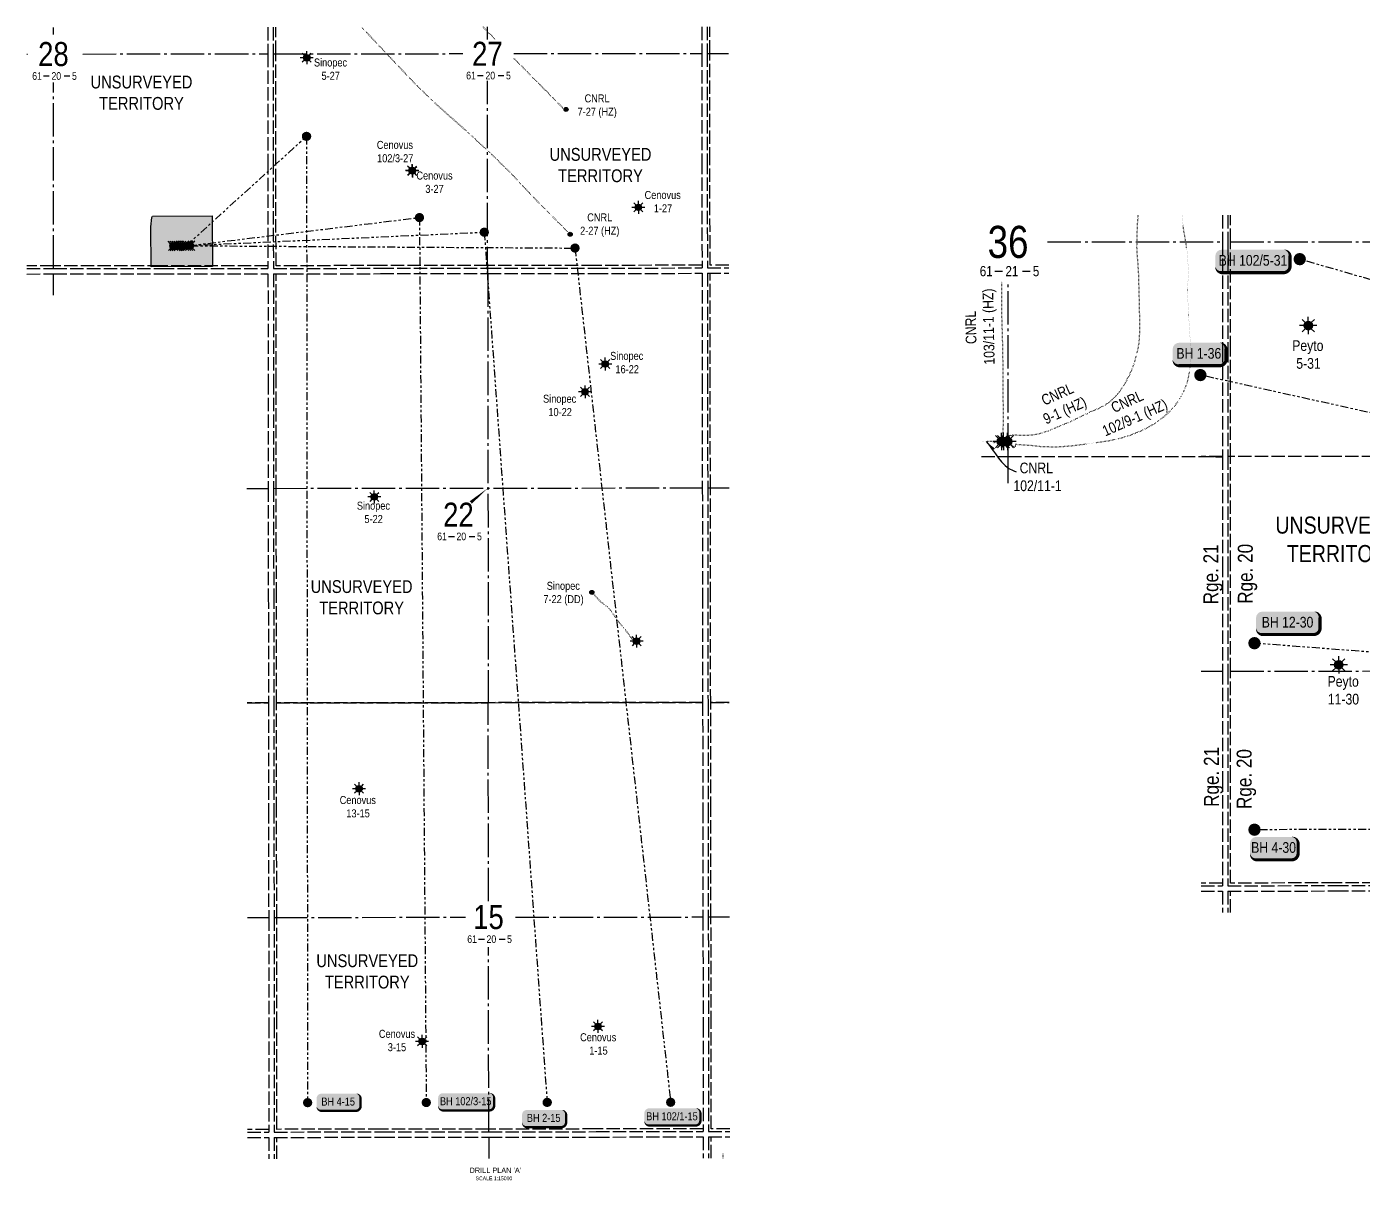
# Model space of a CAD drawing. Extents: x 493830 to 508605, y 6011694 to 6019262.
# Drawn here: x 493830 to 498836, y 6012372 to 6016693 of the extents above; entities that cross this region are included whole.
import ezdxf
from ezdxf.enums import TextEntityAlignment as Align

# ---------------------------------------------------------------- set-up
doc = ezdxf.new("R2010")
doc.units = 0
doc.header["$LTSCALE"] = 5
for name, pattern in [('foc-DOT', [1, 0.2, -0.8]), ('foc-DRILLPATH', [14.75, 6, -1.75, 1.75, -1.75, 1.75, -1.75]), ('foc-QUARTERLINE', [33, 25, -3, 2, -3]), ('foc-UNSURVEYED', [12.5, 10, -2.5])]:
    doc.linetypes.add(name, pattern=pattern)
for name, color, linetype in [('10', 1, 'Continuous'), ('9', 3, 'Continuous'), ('AS-DRILL-T', 8, 'Continuous'), ('CG-NOTES', 7, 'Continuous'), ('D-TXT', 6, 'Continuous'), ('DETAIL-HZ-Existing', 8, 'foc-DOT'), ('DETAIL-T', 7, 'Continuous'), ('F-WS-S', 8, 'Continuous'), ('L-MON', 1, 'Continuous'), ('L-SECLBL', 7, 'Continuous'), ('L-SECQ', 8, 'foc-QUARTERLINE'), ('L-UNS-T', 3, 'Continuous'), ('L-USEC', 7, 'foc-UNSURVEYED'), ('P-PDRILLPATH', 12, 'foc-DRILLPATH'), ('P-PROPOSED', 10, 'Continuous'), ('P-PROPOSED-H', 21, 'Continuous')]:
    doc.layers.add(name, color=color, linetype=linetype)
doc.styles.add('80', font='ARIALN.TTF', dxfattribs={"height": 10})
doc.styles.add('80CG', font='ARIALN.TTF', dxfattribs={"height": 10})
doc.styles.add('80L', font='ARIALN.TTF', dxfattribs={"height": 10})
doc.styles.add('SIMPLEX', font='ARIALN.TTF')
doc.dimstyles.new('Compass 5 000', dxfattribs={"dimscale": 5, "dimtxt": 9, "dimasz": 2, "dimexe": 0.2, "dimexo": 0.0625, "dimgap": 0.5, "dimtad": 0, "dimtih": 1, "dimtoh": 1, "dimzin": 0, "dimdsep": 46, "dimtxsty": '80CG', "dimcen": 0.1, "dimse1": 1, "dimse2": 1, "dimclrd": 256, "dimclrt": 256, "dimaunit": 1, "dimadec": 4, "dimazin": 0, "dimtfac": 0.06, "dimtofl": 0, "dimtmove": 0, "dimatfit": 1, "dimfxl": 0.2, "dimtolj": 1, "dimtzin": 0, "dimlwd": -1, "dimarcsym": 0})

# ---------------------------------------------------------------- blocks, each defined once
blk = doc.blocks.new('L-SECLBL')
at = {"layer": '9', "color": 7}
for p, q in [((-5.1, -27.8), (-12.3, -27.8)), ((20.7, -27.8), (13.5, -27.8))]:
    blk.add_line(p, q, dxfattribs=at)
at = {"layer": '10', "color": 2, "style": 'SIMPLEX'}
blk.add_attdef('SEC', text='', height=30, dxfattribs=at).set_placement((0, 0), align=Align.MIDDLE)
at = {"layer": '10', "color": 5, "style": '80L'}
blk.add_attdef('TWP', text='', height=9.5, dxfattribs=at).set_placement((-14.4, -27.4), align=Align.MIDDLE_RIGHT)
blk.add_attdef('RGE', text='', height=9.5, dxfattribs=at).set_placement((3.6, -27.4), align=Align.MIDDLE_CENTER)
blk.add_attdef('MER', text='', height=9.5, dxfattribs=at).set_placement((23.2, -27.4), align=Align.MIDDLE_LEFT)
blk = doc.blocks.new('plbh')
at = {"layer": 'L-MON'}
h = blk.add_hatch(color=255, dxfattribs=at)
h.dxf.hatch_style = 1
edge = h.paths.add_edge_path()
edge.add_arc((0, 0), 1.16, 0, 360)
h = blk.add_hatch(color=256, dxfattribs=at)
h.dxf.hatch_style = 1
h.paths.add_polyline_path([(-0.96, 0, 1), (0.96, 0, 1)])
h.paths.add_polyline_path([(0.91, 0, -1), (-0.91, 0, -1)], flags=16)
h.paths.add_polyline_path([(0.45, 0, -1), (-0.45, 0, -1)], flags=0)
h = blk.add_hatch(color=256, dxfattribs=at)
h.dxf.hatch_style = 1
h.paths.add_polyline_path([(-0.45, 0, 1), (0.45, 0, 1)])
h.paths.add_polyline_path([(0.4, 0, -1), (-0.4, 0, -1)], flags=16)
at = {"layer": 'L-MON', "color": 240}
for radius in [0.96, 0.91, 0.45, 0.4]:
    blk.add_circle((0, 0), radius, dxfattribs=at)
blk = doc.blocks.new('GAS')
h = blk.add_hatch(color=255)
h.dxf.hatch_style = 1
edge = h.paths.add_edge_path()
edge.add_arc((0, 0), 0.9, 0, 360)
for p, q in [((-0.81, 0), (-1.62, 0)), ((-0.57, 0.57), (-1.14, 1.14)), ((0, 0.81), (0, 1.62)), ((0.57, 0.57), (1.14, 1.14)), ((1.62, 0), (0.81, 0)), ((-0.57, -0.57), (-1.14, -1.14)), ((0, -0.81), (0, -1.62)), ((1.14, -1.14), (0.57, -0.57))]:
    blk.add_line(p, q)
blk.add_circle((0, 0), 0.8)
blk = doc.blocks.new('*U528')
h = blk.add_hatch(color=254)
edge = h.paths.add_edge_path()
edge.add_line((-21.5, -11.5), (21.5, -11.5))
edge.add_arc((21.5, -5.5), 6, 270, 360)
edge.add_line((27.5, -5.5), (27.5, 4))
edge.add_arc((21.5, 4), 6, 0, 90)
edge.add_line((21.5, 10), (-21.5, 10))
edge.add_arc((-21.5, 4), 6, 90, 180)
edge.add_line((-27.5, 4), (-27.5, -5.5))
edge.add_arc((-21.5, -5.5), 6, 180, 270)
at = {"color": 1, "flags": 128}
blk.add_lwpolyline([(-21.5, -11.5, 3, 3, 0), (21.5, -11.5, 3, 3, 0.414214), (27.5, -5.5, 3, 3, 0), (27.5, 4, 3, 0, 0.414214), (21.5, 10, 0, 0, 0), (-21.5, 10, 0, 0, 0.414214), (-27.5, 4, 0, 0, 0), (-27.5, -5.5, 0, 3, 0.414214)], format="xyseb", close=True, dxfattribs=at)
blk.add_lwpolyline([(-21.6, -10.4, 0, 10, 0), (0, 0, 5, 5, 0)], format="xyseb", dxfattribs=at)
at = {"color": 1, "style": '80'}
blk.add_attdef('ENTER_TEXT_001', (-37.7, -5), '', height=10, dxfattribs=at)
blk = doc.blocks.new('*U529')
h = blk.add_hatch(color=254)
edge = h.paths.add_edge_path()
edge.add_line((-29, -11.5), (29, -11.5))
edge.add_arc((29, -5.5), 6, 270, 360)
edge.add_line((35, -5.5), (35, 4))
edge.add_arc((29, 4), 6, 0, 90)
edge.add_line((29, 10), (-29, 10))
edge.add_arc((-29, 4), 6, 90, 180)
edge.add_line((-35, 4), (-35, -5.5))
edge.add_arc((-29, -5.5), 6, 180, 270)
at = {"color": 1, "flags": 128}
blk.add_lwpolyline([(-29, -11.5, 3, 3, 0), (29, -11.5, 3, 3, 0.414214), (35, -5.5, 3, 3, 0), (35, 4, 3, 0, 0.414214), (29, 10, 0, 0, 0), (-29, 10, 0, 0, 0.414214), (-35, 4, 0, 0, 0), (-35, -5.5, 0, 3, 0.414214)], format="xyseb", close=True, dxfattribs=at)
blk.add_lwpolyline([(-21.6, -10.4, 0, 10, 0), (0, 0, 5, 5, 0)], format="xyseb", dxfattribs=at)
at = {"color": 1, "style": '80'}
blk.add_attdef('ENTER_TEXT_001', (-37.7, -5), '', height=10, dxfattribs=at)
blk = doc.blocks.new('*U530')
h = blk.add_hatch(color=254)
edge = h.paths.add_edge_path()
edge.add_line((-19, -11.5), (19, -11.5))
edge.add_arc((19, -5.5), 6, 270, 360)
edge.add_line((25, -5.5), (25, 4))
edge.add_arc((19, 4), 6, 0, 90)
edge.add_line((19, 10), (-19, 10))
edge.add_arc((-19, 4), 6, 90, 180)
edge.add_line((-25, 4), (-25, -5.5))
edge.add_arc((-19, -5.5), 6, 180, 270)
at = {"color": 1, "flags": 128}
blk.add_lwpolyline([(-21.6, -10.4, 0, 10, 0), (0, 0, 5, 5, 0)], format="xyseb", dxfattribs=at)
blk.add_lwpolyline([(-19, -11.5, 3, 3, 0), (19, -11.5, 3, 3, 0.414214), (25, -5.5, 3, 3, 0), (25, 4, 3, 0, 0.414214), (19, 10, 0, 0, 0), (-19, 10, 0, 0, 0.414214), (-25, 4, 0, 0, 0), (-25, -5.5, 0, 3, 0.414214)], format="xyseb", close=True, dxfattribs=at)
at = {"color": 1, "style": '80'}
blk.add_attdef('ENTER_TEXT_001', (-37.7, -5), '', height=10, dxfattribs=at)
blk = doc.blocks.new('*U531')
h = blk.add_hatch(color=254)
edge = h.paths.add_edge_path()
edge.add_line((-24, -11.5), (24, -11.5))
edge.add_arc((24, -5.5), 6, 270, 360)
edge.add_line((30, -5.5), (30, 4))
edge.add_arc((24, 4), 6, 0, 90)
edge.add_line((24, 10), (-24, 10))
edge.add_arc((-24, 4), 6, 90, 180)
edge.add_line((-30, 4), (-30, -5.5))
edge.add_arc((-24, -5.5), 6, 180, 270)
at = {"color": 1, "flags": 128}
blk.add_lwpolyline([(-24, -11.5, 3, 3, 0), (24, -11.5, 3, 3, 0.414214), (30, -5.5, 3, 3, 0), (30, 4, 3, 0, 0.414214), (24, 10, 0, 0, 0), (-24, 10, 0, 0, 0.414214), (-30, 4, 0, 0, 0), (-30, -5.5, 0, 3, 0.414214)], format="xyseb", close=True, dxfattribs=at)
blk.add_lwpolyline([(-21.6, -10.4, 0, 10, 0), (0, 0, 5, 5, 0)], format="xyseb", dxfattribs=at)
at = {"color": 1, "style": '80'}
blk.add_attdef('ENTER_TEXT_001', (-37.7, -5), '', height=10, dxfattribs=at)
blk = doc.blocks.new('*U532')
h = blk.add_hatch(color=254)
edge = h.paths.add_edge_path()
edge.add_line((-16.5, -11.5), (16.5, -11.5))
edge.add_arc((16.5, -5.5), 6, 270, 360)
edge.add_line((22.5, -5.5), (22.5, 4))
edge.add_arc((16.5, 4), 6, 0, 90)
edge.add_line((16.5, 10), (-16.5, 10))
edge.add_arc((-16.5, 4), 6, 90, 180)
edge.add_line((-22.5, 4), (-22.5, -5.5))
edge.add_arc((-16.5, -5.5), 6, 180, 270)
at = {"color": 1, "flags": 128}
blk.add_lwpolyline([(-21.6, -10.4, 0, 10, 0), (0, 0, 5, 5, 0)], format="xyseb", dxfattribs=at)
blk.add_lwpolyline([(-16.5, -11.5, 3, 3, 0), (16.5, -11.5, 3, 3, 0.414214), (22.5, -5.5, 3, 3, 0), (22.5, 4, 3, 0, 0.414214), (16.5, 10, 0, 0, 0), (-16.5, 10, 0, 0, 0.414214), (-22.5, 4, 0, 0, 0), (-22.5, -5.5, 0, 3, 0.414214)], format="xyseb", close=True, dxfattribs=at)
at = {"color": 1, "style": '80'}
blk.add_attdef('ENTER_TEXT_001', (-37.7, -5), '', height=10, dxfattribs=at)
blk = doc.blocks.new('BH-Existing')
at = {"layer": 'AS-DRILL-T'}
h = blk.add_hatch(color=256, dxfattribs=at)
h.dxf.hatch_style = 1
edge = h.paths.add_edge_path()
edge.add_arc((0, 0), 0.5, 0, 360)
blk.add_circle((0, 0), 0.5, dxfattribs=at)
blk = doc.blocks.new('UT')
at = {"layer": 'L-UNS-T', "color": 3, "insert": (0, 0), "char_height": 16, "attachment_point": 5, "style": '80L'}
blk.add_mtext_dynamic_manual_height_columns('UNSURVEYED TERRITORY', width=126.414, gutter_width=47.5, heights=[0], dxfattribs=at)
blk = doc.blocks.new('WC')
at = {"layer": 'L-MON'}
h = blk.add_hatch(color=255, dxfattribs=at)
h.dxf.hatch_style = 1
edge = h.paths.add_edge_path()
edge.add_arc((0, 0), 0.9, 0, 360)
at = {"layer": 'L-MON', "color": 240, "flags": 128}
for points in [[(-0.62, 0.5), (-1.23, 1.12)], [(0.52, 0.61), (1.13, 1.21)], [(-1.18, -1.18), (-0.56, -0.57)], [(1.16, -1.18), (0.56, -0.57)]]:
    blk.add_lwpolyline(points, dxfattribs=at)
at = {"layer": 'L-MON', "color": 240}
for radius in [0.8, 0.373]:
    blk.add_circle((0, 0), radius, dxfattribs=at)

msp = doc.modelspace()

# ---------------------------------------------------------------- hatches: boundary and pattern name
at = {"layer": 'P-PROPOSED-H'}
h = msp.add_hatch(color=256, dxfattribs=at)
h.dxf.hatch_style = 1
h.paths.add_polyline_path([(494296.083, 6015793.694), (494295.289, 6015943.596), (494299.15, 6015978.525), (494301.671, 6015983.625), (494524.976, 6015984.808), (494525.982, 6015794.912)])

# ---------------------------------------------------------------- linework, layer by layer
at = {"layer": 'DETAIL-HZ-Existing', "flags": 128}
for points in [[(495085.207, 6016691.414), (495100.129, 6016675.131), (495118.716, 6016654.818), (495156.599, 6016614.491), (495194.703, 6016574.704), (495213.669, 6016554.631), (495232.436, 6016534.548), (495251.303, 6016514.414), (495270.28, 6016494.441), (495289.586, 6016474.718), (495309.192, 6016455.295), (495328.928, 6016436.141), (495348.993, 6016417.138), (495389.673, 6016379.743), (495410.277, 6016361.35), (495430.971, 6016343.107), (495451.716, 6016324.794), (495473.691, 6016305.113), (495534.865, 6016249.205), (495555.16, 6016230.342), (495575.125, 6016211.339), (495595.061, 6016192.176), (495634.393, 6016153.339), (495653.589, 6016133.686), (495672.606, 6016113.693), (495691.293, 6016093.549), (495729.236, 6016053.293), (495748.393, 6016033.48), (495767.649, 6016013.886), (495787.165, 6015994.383), (495806.741, 6015974.76), (495826.187, 6015955.167), (495865.849, 6015915.381)], [(495539.448, 6016691.883), (495552.649, 6016678.304), (495571.965, 6016658.471), (495585.572, 6016644.695)], [(495655.151, 6016574.253), (495688.703, 6016540.282), (495727.455, 6016500.956), (495805.12, 6016422.413), (495824.306, 6016402.84), (495851.665, 6016374.708)], [(497503.354, 6015138.593), (497503.334, 6015138.703), (497503.334, 6015138.753), (497503.374, 6015138.853), (497503.504, 6015139.103), (497503.624, 6015139.283), (497503.754, 6015139.513), (497503.924, 6015139.843), (497504.104, 6015140.203), (497504.274, 6015140.593), (497504.515, 6015141.183), (497504.735, 6015141.823), (497504.925, 6015142.423), (497504.945, 6015142.473), (497505.895, 6015145.113), (497506.876, 6015147.902), (497507.836, 6015150.602), (497508.207, 6015151.512), (497508.567, 6015152.342), (497508.857, 6015153.022), (497509.187, 6015153.782), (497509.417, 6015154.352), (497509.607, 6015154.812), (497509.767, 6015155.232), (497509.867, 6015155.542), (497509.908, 6015155.742), (497509.868, 6015156.252), (497509.758, 6015156.722), (497509.658, 6015157.072), (497509.628, 6015157.152), (497509.598, 6015157.262), (497509.538, 6015157.372), (497509.498, 6015157.392), (497509.458, 6015157.372), (497509.368, 6015157.282), (497509.268, 6015157.132), (497509.228, 6015156.952), (497509.238, 6015156.752), (497509.268, 6015156.532), (497509.338, 6015156.312), (497509.488, 6015156.092), (497509.658, 6015155.872), (497509.848, 6015155.652), (497510.087, 6015155.452), (497510.337, 6015155.252), (497510.727, 6015154.882), (497510.807, 6015154.692), (497510.927, 6015154.362), (497511.007, 6015154.292), (497511.027, 6015154.331), (497510.987, 6015154.401), (497510.947, 6015154.512), (497510.957, 6015154.641), (497510.947, 6015154.752), (497510.907, 6015154.902), (497510.937, 6015155.062), (497511.047, 6015155.251), (497511.157, 6015155.482), (497511.277, 6015155.761), (497511.378, 6015156.031), (497511.478, 6015156.301), (497511.588, 6015156.541), (497511.708, 6015156.761), (497511.818, 6015156.991), (497511.908, 6015157.231), (497512.008, 6015157.391), (497512.128, 6015157.631), (497512.228, 6015157.891), (497512.358, 6015158.181), (497512.508, 6015158.511), (497512.658, 6015158.861), (497512.798, 6015159.241), (497512.908, 6015159.711), (497513.028, 6015160.251), (497513.129, 6015160.631), (497513.289, 6015160.981), (497513.569, 6015161.351), (497513.939, 6015161.781), (497514.249, 6015162.231), (497514.329, 6015162.581), (497514.339, 6015162.841), (497514.399, 6015163.091), (497514.419, 6015163.261), (497514.419, 6015163.321), (497514.399, 6015163.371), (497514.349, 6015163.421), (497514.299, 6015163.421), (497514.199, 6015163.401), (497514.049, 6015163.361), (497513.899, 6015163.021), (497513.899, 6015162.751), (497513.939, 6015162.551), (497514.029, 6015162.431), (497514.149, 6015162.321), (497514.299, 6015162.221), (497514.499, 6015162.151), (497514.699, 6015162.071), (497514.929, 6015162.001), (497515.209, 6015161.941), (497515.579, 6015161.871), (497516.109, 6015161.781), (497516.729, 6015161.7), (497517.269, 6015161.63), (497517.719, 6015161.58), (497518.089, 6015161.64), (497518.649, 6015161.87), (497519.929, 6015162.46), (497522.139, 6015163.339), (497525.049, 6015164.049), (497529.039, 6015164.298), (497535.029, 6015163.917), (497542.969, 6015163.155), (497551.469, 6015162.464), (497560.089, 6015162.292), (497569.619, 6015162.61), (497579.949, 6015163.068), (497590.739, 6015163.606), (497598.369, 6015164.224), (497615.89, 6015167.051), (497629.18, 6015170.528), (497644.491, 6015175.415), (497655.632, 6015179.133), (497661.062, 6015181.112), (497679.774, 6015188.808), (497700.596, 6015197.484), (497723.038, 6015206.69), (497746.1, 6015216.725), (497769.612, 6015228.131), (497793.364, 6015240.056), (497817.636, 6015251.341), (497841.878, 6015261.796), (497864.851, 6015273.132), (497888.174, 6015288.847), (497908.427, 6015307.343), (497926.562, 6015329.17), (497941.686, 6015352.347), (497942.006, 6015352.877), (497955.441, 6015377.124), (497968.256, 6015403.931), (497978.552, 6015431.589), (497983.995, 6015449.278), (497991.241, 6015477.027), (497996.386, 6015504.196), (497999.605, 6015547.785), (497999.59, 6015576.975), (497999.186, 6015605.885), (497998.642, 6015634.665), (497998.137, 6015663.405), (497997.173, 6015692.466), (497996.479, 6015721.226), (497995.975, 6015750.596), (497994.7, 6015779.026), (497992.636, 6015807.377), (497990.362, 6015836.357), (497988.857, 6015865.087), (497989.103, 6015893.797), (497989.919, 6015922.967), (497990.914, 6015951.737), (497993, 6015980.497), (497993.527, 6015986.57)], [(497504.07, 6015138.593), (497504.07, 6015138.603), (497504.05, 6015138.753), (497504.04, 6015138.833), (497504.05, 6015138.903), (497504.2, 6015138.993), (497504.34, 6015138.983), (497504.56, 6015138.913), (497504.85, 6015138.783), (497505.71, 6015138.273), (497506.37, 6015137.812), (497506.8, 6015137.492), (497507.969, 6015136.532), (497509.189, 6015135.352), (497510.309, 6015134.142), (497511.459, 6015132.961), (497512.678, 6015131.861), (497513.898, 6015130.821), (497515.108, 6015129.791), (497516.288, 6015128.76), (497517.398, 6015127.77), (497518.397, 6015126.84), (497519.357, 6015125.92), (497520.237, 6015125.07), (497520.957, 6015124.29), (497521.497, 6015123.639), (497521.967, 6015123.089), (497523.216, 6015122.099), (497523.266, 6015122.069), (497523.706, 6015121.879), (497524.106, 6015121.679), (497524.446, 6015121.449), (497524.796, 6015121.199), (497525.186, 6015120.969), (497525.596, 6015120.719), (497526.036, 6015120.459), (497526.456, 6015120.188), (497526.846, 6015119.898), (497527.226, 6015119.618), (497527.576, 6015119.358), (497527.896, 6015119.118), (497528.206, 6015118.908), (497528.476, 6015118.678), (497528.696, 6015118.438), (497528.886, 6015118.218), (497529.086, 6015117.978), (497529.366, 6015117.758), (497529.636, 6015117.598), (497529.836, 6015117.508), (497530.046, 6015117.468), (497530.266, 6015117.458), (497530.426, 6015117.498), (497530.546, 6015117.578), (497530.696, 6015117.648), (497530.906, 6015117.748), (497531.126, 6015117.858), (497531.316, 6015118.007), (497531.526, 6015118.178), (497531.686, 6015118.317), (497531.846, 6015118.457), (497532.016, 6015118.637), (497532.146, 6015118.837), (497532.206, 6015119.047), (497532.226, 6015119.287), (497532.286, 6015119.527), (497532.396, 6015119.797), (497532.556, 6015120.107), (497532.746, 6015120.467), (497532.936, 6015120.907), (497533.116, 6015121.417), (497533.316, 6015122.037), (497533.587, 6015122.757), (497533.817, 6015123.427), (497534.047, 6015124.137), (497534.277, 6015124.957), (497534.377, 6015125.617), (497534.197, 6015125.867), (497533.907, 6015125.847), (497533.707, 6015125.807), (497533.547, 6015125.767), (497533.407, 6015125.697), (497533.247, 6015125.647), (497533.087, 6015125.647), (497532.967, 6015125.627), (497532.897, 6015125.607), (497532.867, 6015125.597), (497532.807, 6015125.607), (497532.697, 6015125.627), (497532.597, 6015125.647), (497532.507, 6015125.687), (497532.417, 6015125.807), (497532.287, 6015126.107), (497532.117, 6015126.477), (497532.007, 6015126.827), (497531.968, 6015127.207), (497531.968, 6015127.557), (497531.978, 6015127.907), (497531.978, 6015128.177), (497532.028, 6015128.377), (497532.198, 6015128.497), (497532.448, 6015128.557), (497532.698, 6015128.637), (497532.958, 6015128.737), (497533.318, 6015128.907), (497533.438, 6015128.947), (497533.688, 6015128.997), (497535.048, 6015128.947), (497535.708, 6015128.877), (497536.818, 6015128.756), (497539.628, 6015128.496), (497544.618, 6015128.025), (497550.218, 6015127.454), (497556.937, 6015126.943), (497565.027, 6015126.561), (497573.657, 6015126.119), (497582.547, 6015125.567), (497591.737, 6015124.826), (497600.917, 6015123.834), (497609.797, 6015122.762), (497611.437, 6015122.562), (497617.057, 6015121.911), (497620.446, 6015121.5), (497630.626, 6015120.528), (497642.596, 6015119.986), (497656.056, 6015119.753), (497671.316, 6015119.41), (497688.316, 6015119.267), (497707.666, 6015120.213), (497728.996, 6015122.019), (497752.027, 6015124.304), (497777.007, 6015127.099), (497801.978, 6015130.254), (497828.049, 6015133.899), (497855.51, 6015137.754), (497883.02, 6015142.308), (497910.762, 6015148.093), (497930.103, 6015152.849), (497938.603, 6015155.137), (497965.155, 6015163.592), (497992.347, 6015174.057), (498018.679, 6015185.822), (498044.512, 6015200.046), (498067.965, 6015215.532), (498090.918, 6015233.117), (498111.972, 6015252.443), (498130.966, 6015273.459), (498148.241, 6015296.926), (498162.476, 6015322.163), (498173.141, 6015348.161), (498181.267, 6015376.52), (498186.312, 6015404.949), (498188.026, 6015424.268), (498188.995, 6015471.308), (498188.381, 6015500.148), (498187.437, 6015528.888), (498185.782, 6015557.699), (498183.828, 6015586.569), (498182.304, 6015615.299), (498180.759, 6015644.25), (498179.055, 6015673.01), (498178.501, 6015701.72), (498179.566, 6015730.94), (498180.672, 6015759.65), (498179.773, 6015817.32), (498177.459, 6015846.16), (498173.825, 6015874.851), (498168.88, 6015903.242), (498163.746, 6015931.663), (498160.501, 6015959.644), (498159.493, 6015986.5)], [(497488.846, 6015138.596), (497488.826, 6015138.576), (497488.846, 6015138.586), (497488.846, 6015138.606), (497488.826, 6015138.666), (497488.866, 6015138.776), (497488.876, 6015138.806), (497488.836, 6015138.856), (497488.806, 6015138.906), (497488.786, 6015139.006), (497488.836, 6015138.996), (497488.886, 6015138.886), (497488.926, 6015138.736), (497489.026, 6015138.526), (497489.256, 6015138.256), (497489.336, 6015138.046), (497489.286, 6015137.836), (497489.346, 6015137.646), (497489.396, 6015137.616), (497489.406, 6015137.596), (497489.366, 6015137.576), (497489.266, 6015137.536), (497489.146, 6015137.476), (497489.036, 6015137.406), (497488.836, 6015137.316), (497488.706, 6015137.286), (497488.546, 6015137.226), (497488.386, 6015137.166), (497488.226, 6015137.136), (497488.046, 6015137.126), (497487.876, 6015137.106), (497487.496, 6015137.076), (497487.276, 6015137.046), (497486.916, 6015136.956), (497486.496, 6015136.856), (497486.076, 6015136.727), (497485.686, 6015136.577), (497485.296, 6015136.457), (497484.876, 6015136.317), (497484.406, 6015136.207), (497483.886, 6015136.207), (497483.416, 6015136.217), (497483.076, 6015136.207), (497482.766, 6015136.197), (497482.466, 6015136.167), (497482.166, 6015136.117), (497481.846, 6015136.097), (497481.506, 6015136.097), (497481.186, 6015136.078), (497480.956, 6015136.058), (497480.776, 6015136.038), (497480.646, 6015136.048), (497480.566, 6015136.038), (497480.526, 6015136.018), (497480.526, 6015136.038), (497480.546, 6015136.078), (497480.606, 6015136.098), (497480.696, 6015136.118), (497480.806, 6015136.128), (497480.966, 6015136.208), (497481.196, 6015136.347), (497481.446, 6015136.557), (497481.726, 6015136.827), (497482.056, 6015137.177), (497482.406, 6015137.437), (497482.736, 6015137.607), (497483.086, 6015137.827), (497483.506, 6015138.087), (497484.026, 6015138.377), (497484.406, 6015138.557), (497484.566, 6015138.577), (497484.666, 6015138.547), (497484.676, 6015138.457), (497484.596, 6015138.327), (497484.526, 6015138.237), (497484.506, 6015138.117), (497484.466, 6015137.957), (497484.386, 6015137.747), (497484.226, 6015137.497), (497484.066, 6015137.247), (497483.866, 6015136.977), (497483.666, 6015136.717), (497483.586, 6015136.447), (497483.546, 6015136.127), (497483.556, 6015135.797), (497483.596, 6015135.487), (497483.626, 6015135.137), (497483.676, 6015134.737), (497483.755, 6015134.287), (497483.865, 6015133.817), (497483.985, 6015133.447), (497484.095, 6015133.197), (497484.305, 6015132.897), (497484.605, 6015132.547), (497484.955, 6015132.147), (497485.265, 6015131.747), (497485.465, 6015131.477), (497485.715, 6015131.217), (497485.935, 6015131.016), (497486.075, 6015130.926), (497486.185, 6015130.896), (497486.295, 6015130.866), (497486.435, 6015130.836), (497486.575, 6015130.816), (497486.755, 6015130.806), (497486.965, 6015130.786), (497487.175, 6015130.746), (497487.405, 6015130.696), (497487.685, 6015130.656), (497488.005, 6015130.636), (497488.325, 6015130.586), (497488.585, 6015130.536), (497488.795, 6015130.526), (497488.935, 6015130.636), (497489.005, 6015130.866), (497488.985, 6015131.266), (497488.935, 6015131.796), (497488.885, 6015132.186), (497488.835, 6015132.716), (497488.725, 6015133.796), (497488.566, 6015135.376), (497488.426, 6015137.026), (497488.236, 6015139.286), (497488.067, 6015141.516), (497487.917, 6015144.126), (497487.808, 6015146.666), (497487.739, 6015149.936), (497487.709, 6015152.936), (497487.7, 6015156.526), (497487.681, 6015160.106), (497487.671, 6015163.946), (497487.662, 6015167.896), (497487.673, 6015172.466), (497487.714, 6015177.036), (497487.805, 6015181.936), (497487.936, 6015186.906), (497488.117, 6015192.266), (497488.288, 6015197.526), (497488.469, 6015203.626), (497488.6, 6015209.186), (497488.722, 6015215.876), (497488.773, 6015222.076), (497488.714, 6015228.866), (497488.656, 6015235.546), (497488.637, 6015242.826), (497488.619, 6015249.666), (497488.59, 6015257.176), (497488.542, 6015264.506), (497488.483, 6015272.306), (497488.395, 6015279.776), (497488.266, 6015288.276), (497488.208, 6015295.966), (497488.15, 6015304.726), (497488.071, 6015312.926), (497488.023, 6015321.766), (497487.985, 6015330.126), (497487.967, 6015339.546), (497487.918, 6015348.216), (497487.86, 6015357.706), (497487.822, 6015366.236), (497487.684, 6015375.956), (497487.516, 6015384.986), (497487.378, 6015394.786), (497487.289, 6015403.596), (497487.211, 6015413.626), (497487.163, 6015422.796), (497487.163, 6015423.316), (497487.125, 6015432.876), (497487.077, 6015441.916), (497486.999, 6015452.006), (497486.802, 6015464.286), (497486.425, 6015481.146), (497486.415, 6015481.586), (497485.871, 6015509.917), (497485.186, 6015538.727), (497484.272, 6015567.467), (497483.368, 6015596.237), (497482.744, 6015625.087), (497482.32, 6015654.287), (497482.045, 6015682.847), (497482.271, 6015711.857), (497482.978, 6015737.599)], [(497481.495, 6015138.597), (497481.495, 6015138.587), (497481.425, 6015138.517), (497481.355, 6015138.457), (497481.275, 6015138.417), (497481.145, 6015138.387), (497480.965, 6015138.358), (497480.715, 6015138.368), (497480.365, 6015138.378), (497479.955, 6015138.368), (497479.495, 6015138.338), (497478.945, 6015138.348), (497478.365, 6015138.368), (497477.605, 6015138.368), (497475.345, 6015138.399), (497472.915, 6015138.459), (497470.545, 6015138.51), (497468.205, 6015138.58), (497466.085, 6015138.601), (497464.365, 6015138.551), (497463.155, 6015138.461), (497462.345, 6015138.421), (497461.655, 6015138.471), (497461.455, 6015138.481), (497461.035, 6015138.452), (497460.495, 6015138.262), (497459.875, 6015137.932), (497459.295, 6015137.592), (497458.745, 6015137.242), (497458.245, 6015136.912), (497457.804, 6015136.612), (497457.404, 6015136.342), (497457.054, 6015136.082), (497456.734, 6015135.802), (497456.414, 6015135.492), (497456.104, 6015135.182), (497455.834, 6015134.873), (497455.604, 6015134.573), (497455.394, 6015134.263), (497455.224, 6015133.933), (497455.074, 6015133.633), (497454.824, 6015133.533), (497454.204, 6015133.773), (497453.274, 6015134.223), (497452.344, 6015134.693), (497451.474, 6015135.163), (497449.934, 6015135.974), (497449.264, 6015136.344), (497448.664, 6015136.734), (497448.095, 6015137.164), (497447.585, 6015137.554), (497447.135, 6015137.904), (497446.735, 6015138.254), (497446.365, 6015138.614), (497445.815, 6015138.875), (497445.055, 6015139.005), (497444.315, 6015139.105), (497443.645, 6015139.185), (497443.105, 6015139.225), (497442.585, 6015139.245), (497441.905, 6015139.255), (497441.205, 6015139.266), (497440.645, 6015139.276), (497440.095, 6015139.296), (497439.325, 6015139.306), (497438.535, 6015139.326), (497437.915, 6015139.326), (497437.405, 6015139.326), (497436.925, 6015139.336), (497436.455, 6015139.366), (497436.095, 6015139.407), (497435.505, 6015139.377), (497434.725, 6015139.267), (497433.985, 6015139.107), (497433.335, 6015138.897), (497432.795, 6015138.737), (497432.305, 6015138.627), (497431.685, 6015138.597), (497430.905, 6015138.588), (497430.195, 6015138.548), (497429.605, 6015138.448), (497428.995, 6015138.368), (497428.345, 6015138.318), (497427.775, 6015138.228), (497427.285, 6015138.098), (497426.895, 6015137.938), (497426.615, 6015137.759), (497426.375, 6015137.649), (497425.975, 6015137.639), (497425.485, 6015137.679), (497425.055, 6015137.739), (497424.665, 6015137.749), (497424.295, 6015137.739), (497423.945, 6015137.719), (497423.625, 6015137.699), (497423.405, 6015137.679), (497423.335, 6015137.649), (497423.345, 6015137.609), (497423.395, 6015137.579), (497423.435, 6015137.559), (497423.515, 6015137.589), (497423.215, 6015137.759), (497421.635, 6015138.009), (497421.525, 6015138.02), (497418.385, 6015138.28), (497413.835, 6015138.611), (497408.545, 6015138.692), (497406.005, 6015138.591)], [(496114.649, 6014391.127), (496112.542, 6014389.765), (496110.844, 6014388.943), (496109.505, 6014388.831), (496108.075, 6014389.189), (496106.755, 6014389.497), (496105.206, 6014389.705), (496103.936, 6014390.053), (496103.116, 6014390.022), (496102.947, 6014390.012), (496102.897, 6014390.022), (496102.877, 6014390.042), (496102.836, 6014390.122), (496102.716, 6014390.461), (496102.495, 6014391.081), (496102.154, 6014391.92), (496101.683, 6014392.859), (496101.072, 6014393.847), (496100.431, 6014394.836), (496099.76, 6014395.915), (496099.059, 6014397.103), (496098.248, 6014398.471), (496097.316, 6014399.969), (496096.215, 6014401.617), (496094.883, 6014403.274), (496093.471, 6014404.991), (496092.17, 6014406.788), (496090.918, 6014408.616), (496089.706, 6014410.433), (496088.444, 6014412.321), (496087.223, 6014414.178), (496085.881, 6014416.085), (496084.329, 6014418.132), (496082.647, 6014420.229), (496080.845, 6014422.505), (496077.12, 6014427.437), (496075.218, 6014430.023), (496073.275, 6014432.659), (496071.313, 6014435.215), (496068.97, 6014438.101), (496066.538, 6014440.986), (496064.115, 6014443.781), (496061.673, 6014446.516), (496059.12, 6014449.381), (496056.618, 6014452.297), (496054.095, 6014455.441), (496051.782, 6014458.547), (496049.469, 6014461.722), (496047.046, 6014464.847), (496044.363, 6014467.992), (496041.63, 6014471.166), (496039.097, 6014474.311), (496036.844, 6014477.427), (496034.751, 6014480.592), (496032.658, 6014483.957), (496030.524, 6014487.573), (496028.22, 6014491.417), (496025.666, 6014495.372), (496023.003, 6014499.196), (496020.109, 6014503.08), (496017.196, 6014506.695), (496014.233, 6014510.059), (496011.16, 6014513.273), (496007.977, 6014516.477), (496004.705, 6014519.631), (496001.323, 6014522.535), (495997.941, 6014525.219), (495994.499, 6014527.833), (495991.138, 6014530.347), (495987.996, 6014532.681), (495985.005, 6014534.796), (495981.944, 6014537.021), (495979.222, 6014539.306), (495976.61, 6014541.971), (495974.177, 6014544.827), (495971.805, 6014547.692), (495969.412, 6014550.517), (495967.12, 6014553.163), (495964.818, 6014555.788), (495962.576, 6014558.294), (495960.544, 6014560.52), (495960.323, 6014560.769), (495950.896, 6014570.292), (495947.043, 6014573.755)], [(496438.965, 6012454.379), (496439.119, 6012472.337)]]:
    msp.add_lwpolyline(points, dxfattribs=at)
at = {"layer": 'L-SECLBL', "flags": 128}
msp.add_lwpolyline([(495557.949, 6014964.468, 0, 11.994, 0), (495493.878, 6014910.952, 0, 0, 0)], format="xyseb", dxfattribs=at)
at = {"layer": 'L-SECQ', "flags": 128}
for points in [[(493930.34, 6016663.182), (493930.315, 6016690.222)], [(495555.856, 6016644.695), (495555.797, 6016691.9)], [(493830.46, 6016590.301), (493832.808, 6016590.303)], [(494040.505, 6016590.5), (494733.182, 6016591.157)], [(494753.288, 6016591.178), (495464.339, 6016591.912)], [(495655.151, 6016592.109), (496358.585, 6016592.835)], [(496378.68, 6016592.856), (496458.478, 6016592.938)], [(493931.143, 6015786.653), (493930.504, 6016484.448)], [(495556.98, 6015742.83), (495556.048, 6016490.333)], [(497654.169, 6015886.764), (498308.653, 6015886.48)], [(498338.796, 6015886.51), (499041.268, 6015887.202)], [(493931.235, 6015686.743), (493931.162, 6015766.547)], [(495556.948, 6015768.156), (495557.949, 6014964.468), (496360.896, 6014965.326)], [(497505.947, 6015082.616), (497506.003, 6015737.599)], [(497505.938, 6014982.669), (497505.947, 6015082.616)], [(494655.14, 6014963.51), (494734.929, 6014963.589)], [(494755.024, 6014963.611), (495557.949, 6014964.468), (495558.951, 6014160.716)], [(496380.992, 6014965.347), (496460.79, 6014965.433)], [(498229.041, 6014278.858), (498308.839, 6014278.813)], [(498338.981, 6014278.844), (499131.743, 6014279.648), (499131.972, 6013475.831)], [(495559.878, 6013417.555), (495558.951, 6014160.716)], [(494656.86, 6013356.025), (494736.653, 6013356.113)], [(494756.748, 6013356.135), (495473.444, 6013356.928)], [(495661.594, 6013357.136), (496363.18, 6013357.911)], [(496383.276, 6013357.934), (496463.074, 6013358.022)], [(495560.956, 6012553.276), (495560.094, 6013244.556)], [(495560.981, 6012533.181), (495561.08, 6012453.358)]]:
    msp.add_lwpolyline(points, dxfattribs=at)
at = {"layer": 'L-USEC'}
for p, q in [((494733.075, 6016691.051), (494733.182, 6016591.157)), ((494753.181, 6016691.071), (494753.288, 6016591.179)), ((494763.325, 6016591.188), (494763.217, 6016691.082)), ((496358.443, 6016692.728), (496358.585, 6016592.835)), ((496378.538, 6016692.749), (496378.68, 6016592.863)), ((496388.727, 6016592.867), (496388.585, 6016692.759)), ((494733.182, 6016591.157), (494733.614, 6016189.284)), ((494753.288, 6016591.179), (494753.72, 6016189.306)), ((494763.756, 6016189.314), (494763.325, 6016591.188)), ((496358.585, 6016592.835), (496359.156, 6016190.977)), ((496378.68, 6016592.863), (496379.252, 6016191.006)), ((496389.298, 6016191.01), (496388.727, 6016592.867)), ((494733.614, 6016189.284), (494734.045, 6015787.433)), ((494753.72, 6016189.306), (494754.151, 6015787.452)), ((494764.176, 6015797.499), (494763.756, 6016189.314)), ((496359.156, 6016190.977), (496359.726, 6015789.129)), ((496379.252, 6016191.006), (496379.822, 6015789.152)), ((496389.853, 6015799.209), (496389.298, 6016191.01)), ((498308.642, 6015986.356), (498308.653, 6015886.48)), ((498328.737, 6015986.375), (498328.749, 6015886.482)), ((498338.796, 6015886.51), (498338.784, 6015986.385)), ((498308.653, 6015886.48), (498308.699, 6015484.564)), ((498328.749, 6015886.482), (498328.795, 6015484.566)), ((498338.841, 6015484.597), (498338.796, 6015886.51)), ((493931.134, 6015796.689), (493831.188, 6015796.592)), ((493831.197, 6015786.556), (493931.142, 6015786.653)), ((493831.215, 6015766.45), (493931.162, 6015766.547)), ((494332.585, 6015797.079), (493931.134, 6015796.689)), ((493931.142, 6015786.653), (494332.595, 6015787.042)), ((493931.162, 6015766.547), (494332.614, 6015766.936)), ((494734.034, 6015797.469), (494332.585, 6015797.079)), ((494332.595, 6015787.042), (494734.045, 6015787.433)), ((494332.614, 6015766.936), (494734.066, 6015767.326)), ((494734.066, 6015767.326), (494734.498, 6015365.458)), ((494754.151, 6015787.452), (495155.529, 6015787.858)), ((494754.173, 6015767.346), (495155.549, 6015767.752)), ((494754.173, 6015767.346), (494754.604, 6015365.48)), ((495155.515, 6015797.894), (494764.176, 6015797.499)), ((494764.64, 6015365.489), (494764.209, 6015767.356)), ((495556.91, 6015798.299), (495155.515, 6015797.894)), ((495155.529, 6015787.847), (495556.928, 6015788.251)), ((495155.549, 6015767.752), (495556.948, 6015768.156)), ((495958.31, 6015798.737), (495556.91, 6015798.299)), ((495556.926, 6015788.251), (495958.329, 6015788.691)), ((495556.948, 6015768.156), (495958.351, 6015768.595)), ((496359.712, 6015799.176), (495958.31, 6015798.737)), ((495958.329, 6015788.691), (496359.726, 6015789.129)), ((495958.351, 6015768.595), (496359.754, 6015769.034)), ((496359.754, 6015769.034), (496360.325, 6015367.18)), ((496379.822, 6015789.152), (496459.62, 6015789.239)), ((496379.85, 6015769.057), (496459.648, 6015769.144)), ((496379.85, 6015769.057), (496380.42, 6015367.208)), ((496459.605, 6015799.285), (496389.853, 6015799.209)), ((496390.467, 6015367.214), (496389.896, 6015769.068)), ((498308.699, 6015484.564), (498308.745, 6015082.647)), ((498328.795, 6015484.566), (498328.84, 6015082.649)), ((498338.887, 6015082.677), (498338.841, 6015484.597)), ((494734.498, 6015365.458), (494734.929, 6014963.589)), ((494754.594, 6015365.48), (494755.024, 6014963.611)), ((494765.072, 6014963.621), (494764.64, 6015365.489)), ((496360.325, 6015367.18), (496360.896, 6014965.326)), ((496380.42, 6015367.208), (496380.992, 6014965.354)), ((496391.038, 6014965.359), (496390.467, 6015367.214)), ((497406, 6015082.665), (497505.947, 6015082.616)), ((497505.947, 6015082.616), (497907.346, 6015082.416)), ((497907.346, 6015082.416), (498308.745, 6015082.218)), ((498228.948, 6015082.687), (498308.745, 6015082.647)), ((498308.745, 6015082.647), (498228.948, 6015082.687)), ((498308.745, 6015082.647), (498308.792, 6014680.731)), ((498730.173, 6015083.068), (498328.84, 6015082.667)), ((498328.84, 6015082.65), (498328.888, 6014680.733)), ((498338.934, 6014680.764), (498338.887, 6015082.677)), ((499131.515, 6015083.47), (498730.173, 6015083.068)), ((494734.929, 6014963.589), (494735.36, 6014561.721)), ((494755.024, 6014963.611), (494755.456, 6014561.743)), ((494765.503, 6014561.752), (494765.072, 6014963.621)), ((496360.896, 6014965.326), (496361.467, 6014563.473)), ((496380.992, 6014965.354), (496381.562, 6014563.502)), ((496391.61, 6014563.508), (496391.038, 6014965.359)), ((498308.792, 6014680.731), (498308.839, 6014278.813)), ((498328.888, 6014680.733), (498328.934, 6014278.816)), ((498338.981, 6014278.844), (498338.934, 6014680.764)), ((494735.36, 6014561.721), (494735.791, 6014159.852)), ((494755.456, 6014561.743), (494755.886, 6014159.873)), ((494765.933, 6014159.883), (494765.503, 6014561.752)), ((496361.467, 6014563.473), (496362.039, 6014161.621)), ((496381.562, 6014563.502), (496382.135, 6014161.649)), ((496392.181, 6014161.655), (496391.61, 6014563.508)), ((498308.839, 6014278.813), (498308.885, 6013876.892)), ((498328.934, 6014278.816), (498328.98, 6013876.895)), ((498339.028, 6013876.927), (498338.981, 6014278.844)), ((494735.791, 6014159.852), (494656, 6014159.771)), ((494656, 6014159.771), (494735.791, 6014159.852)), ((494735.791, 6014159.852), (494736.222, 6013757.983)), ((494755.886, 6014159.873), (494756.318, 6013758.005)), ((495157.412, 6014160.294), (494765.933, 6014159.883)), ((494765.933, 6014159.883), (495157.412, 6014160.294)), ((494766.365, 6013758.016), (494765.933, 6014159.883)), ((495558.951, 6014160.716), (495157.412, 6014160.294)), ((495157.412, 6014160.294), (495558.951, 6014160.716)), ((495960.496, 6014161.169), (495558.951, 6014160.716)), ((495558.951, 6014160.716), (495960.496, 6014161.169)), ((496362.039, 6014161.621), (495960.496, 6014161.169)), ((495960.496, 6014161.169), (496362.039, 6014161.621)), ((496362.039, 6014161.621), (496362.61, 6013759.766)), ((496382.135, 6014161.649), (496382.705, 6013759.795)), ((496461.932, 6014161.733), (496392.181, 6014161.655)), ((496392.181, 6014161.655), (496461.932, 6014161.733)), ((496392.752, 6013759.802), (496392.181, 6014161.655)), ((498308.885, 6013876.892), (498308.931, 6013474.984)), ((498328.98, 6013876.895), (498329.027, 6013475.005)), ((498339.073, 6013485.063), (498339.028, 6013876.927)), ((494736.222, 6013757.983), (494736.653, 6013356.113)), ((494756.318, 6013758.005), (494756.748, 6013356.135)), ((494766.795, 6013356.146), (494766.365, 6013758.016)), ((496362.61, 6013759.766), (496363.18, 6013357.911)), ((496382.705, 6013759.795), (496383.276, 6013357.94)), ((496393.322, 6013357.946), (496392.752, 6013759.802)), ((498308.93, 6013485.031), (498229.132, 6013485.081)), ((498229.133, 6013475.033), (498308.931, 6013474.984)), ((498229.136, 6013454.938), (498308.934, 6013454.889)), ((498308.934, 6013454.889), (498308.943, 6013375.092)), ((498329.027, 6013475.005), (498730.478, 6013475.418)), ((498329.029, 6013454.91), (498730.499, 6013455.323)), ((498329.029, 6013454.91), (498329.038, 6013375.112)), ((498730.492, 6013485.465), (498339.073, 6013485.063)), ((498339.086, 6013375.122), (498339.077, 6013454.92)), ((498730.478, 6013475.418), (499131.958, 6013475.831)), ((499131.969, 6013485.879), (498730.492, 6013485.465)), ((498730.499, 6013455.323), (499131.978, 6013455.736)), ((494736.653, 6013356.113), (494737.083, 6012954.241)), ((494756.748, 6013356.135), (494757.179, 6012954.263)), ((494767.226, 6012954.273), (494766.795, 6013356.146)), ((496363.18, 6013357.911), (496363.751, 6012956.054)), ((496383.276, 6013357.94), (496383.847, 6012956.083)), ((496393.894, 6012956.089), (496393.322, 6013357.946)), ((494737.083, 6012954.241), (494737.514, 6012552.379)), ((494757.179, 6012954.263), (494757.61, 6012552.401)), ((494767.646, 6012562.459), (494767.226, 6012954.273)), ((496363.751, 6012956.054), (496364.322, 6012554.208)), ((496383.847, 6012956.083), (496384.418, 6012554.231)), ((496394.45, 6012564.289), (496393.894, 6012956.089)), ((494737.504, 6012562.426), (494657.71, 6012562.342)), ((494657.72, 6012552.295), (494737.514, 6012552.379)), ((494757.61, 6012552.401), (495159.278, 6012552.838)), ((495159.264, 6012562.886), (494767.646, 6012562.459)), ((495560.943, 6012563.322), (495159.264, 6012562.886)), ((495159.278, 6012552.838), (495560.959, 6012553.276)), ((495962.624, 6012563.789), (495560.943, 6012563.322)), ((495560.957, 6012553.276), (495962.642, 6012553.742)), ((496364.308, 6012564.255), (495962.624, 6012563.789)), ((495962.642, 6012553.742), (496364.322, 6012554.208)), ((496384.418, 6012554.231), (496464.221, 6012554.323)), ((496464.201, 6012564.37), (496394.45, 6012564.289)), ((494657.742, 6012532.2), (494737.536, 6012532.284)), ((494737.536, 6012532.284), (494737.622, 6012452.4)), ((494757.632, 6012532.305), (495159.3, 6012532.743)), ((494757.632, 6012532.305), (494757.717, 6012452.423)), ((494767.764, 6012452.435), (494767.678, 6012532.316)), ((495159.3, 6012532.743), (495560.981, 6012533.181)), ((495560.981, 6012533.181), (495962.666, 6012533.647)), ((495962.666, 6012533.647), (496364.351, 6012534.112)), ((496364.351, 6012534.112), (496364.464, 6012454.292)), ((496384.446, 6012534.135), (496464.244, 6012534.227)), ((496384.446, 6012534.135), (496384.56, 6012454.316)), ((496394.606, 6012454.327), (496394.493, 6012534.147))]:
    msp.add_line(p, q, dxfattribs=at)
at = {"layer": 'P-PDRILLPATH'}
for p, q in [((494427.912, 6015872.352), (494878.553, 6016282.303)), ((494878.476, 6016282.039), (494882.359, 6012662.419)), ((494435.228, 6015872.391), (495301.666, 6015977.89)), ((495301.351, 6015977.791), (495326.883, 6012662.904)), ((494420.596, 6015872.313), (495544.595, 6015923.167)), ((495544.162, 6015923.095), (495779.791, 6012663.412)), ((494442.609, 6015872.364), (495884.743, 6015863.57)), ((495884.128, 6015863.529), (496242.296, 6012663.949)), ((502621.05, 6014657.222), (498598.468, 6015822.147)), ((502956.035, 6014337.874), (498226.27, 6015387.922)), ((503306.16, 6014009.377), (498428.815, 6014383.514)), ((502976.697, 6013689.396), (498428.896, 6013684.884))]:
    msp.add_line(p, q, dxfattribs=at)
at = {"layer": 'P-PROPOSED', "flags": 128}
msp.add_lwpolyline([(494296.083, 6015793.694), (494295.289, 6015943.596), (494299.15, 6015978.525), (494301.671, 6015983.625), (494524.976, 6015984.808), (494525.982, 6015794.912)], close=True, dxfattribs=at)

# ---------------------------------------------------------------- block references
at = {"layer": 'AS-DRILL-T', "xscale": 14.99199074999995, "yscale": 14.99199074999995}
for p, zscale in [((495850.543, 6016382.923), 0.99946605), ((495865.849, 6015915.381), 19.98932099999994), ((495947.043, 6014573.755), 19.98932099999994)]:
    msp.add_blockref('BH-Existing', p, dxfattribs=dict(at, zscale=zscale))
at = {"layer": 'CG-NOTES', "color": 5}
ref = msp.add_blockref('*U529', (498422.234, 6015817.624), dxfattribs=dict(at, xscale=3.997864199999988, yscale=3.997864199999988, zscale=3.997864199999988))
ref.add_attrib('ENTER_TEXT_001', 'BH 102/5-31', (498294.826, 6015797.649), dxfattribs={"layer": '0', "color": 1, "height": 39.97864, "style": '80'})
ref = msp.add_blockref('*U530', (498222.476, 6015468.948), dxfattribs=dict(at, xscale=3.997864199999988, yscale=3.997864199999988, zscale=3.997864199999988))
ref.add_attrib('ENTER_TEXT_001', 'BH 1-36', (498136.492, 6015449.232), dxfattribs={"layer": '0', "color": 1, "height": 39.9786, "style": '80'})
ref = msp.add_blockref('*U531', (498554.69, 6014461.958), dxfattribs=dict(at, xscale=3.997864199999988, yscale=3.997864199999988, zscale=3.997864199999988))
ref.add_attrib('ENTER_TEXT_001', 'BH 12-30', (498456.012, 6014442.242), dxfattribs={"layer": '0', "color": 1, "height": 39.9786, "style": '80'})
ref = msp.add_blockref('*U532', (498502.449, 6013617.997), dxfattribs=dict(at, xscale=3.997864199999988, yscale=3.997864199999988, zscale=3.997864199999988))
ref.add_attrib('ENTER_TEXT_001', 'BH 4-30', (498416.506, 6013598.281), dxfattribs={"layer": '0', "color": 1, "height": 39.9786, "style": '80'})
ref = msp.add_blockref('*U528', (494998.509, 6012666.302), dxfattribs=dict(at, xscale=2.998398149999987, yscale=2.998398149999987, zscale=2.998398149999987))
ref.add_attrib('ENTER_TEXT_001', 'BH 4-15', (494933.919, 6012651.515), dxfattribs={"layer": '0', "color": 1, "height": 29.984, "style": '80'})
ref = msp.add_blockref('*U529', (495476.14, 6012667.889), dxfattribs=dict(at, xscale=2.998398149999987, yscale=2.998398149999987, zscale=2.998398149999987))
ref.add_attrib('ENTER_TEXT_001', 'BH 102/3-15', (495378.119, 6012652.908), dxfattribs={"layer": '0', "color": 1, "height": 29.98398, "style": '80'})
ref = msp.add_blockref('*U528', (495768.26, 6012605.181), dxfattribs=dict(at, xscale=2.998398149999987, yscale=2.998398149999987, zscale=2.998398149999987))
ref.add_attrib('ENTER_TEXT_001', 'BH 2-15', (495703.67, 6012590.393), dxfattribs={"layer": '0', "color": 1, "height": 29.984, "style": '80'})
ref = msp.add_blockref('*U529', (496248.709, 6012611.314), dxfattribs=dict(at, xscale=2.998398149999987, yscale=2.998398149999987, zscale=2.998398149999987))
ref.add_attrib('ENTER_TEXT_001', 'BH 102/1-15', (496150.689, 6012596.332), dxfattribs={"layer": '0', "color": 1, "height": 29.98398, "style": '80'})
at = {"layer": 'F-WS-S'}
for p, xscale, yscale, zscale in [((494879.304, 6016576.626), 14.99199074999994, 14.99199074999994, 14.99199074999994), ((495273.841, 6016153.924), 14.99199074999994, 14.99199074999994, 14.99199074999994), ((495274.883, 6016152.702), 14.99199074999994, 14.99199074999994, 14.99199074999994), ((496121.314, 6016016.088), 14.99199074999994, 14.99199074999994, 14.99199074999994), ((498630.408, 6015573.061), 19.98931600266967, 19.98931600266967, 19.98931600266967), ((495997.14, 6015429.196), 14.99199074999994, 14.99199074999994, 14.99199074999994), ((495921.49, 6015325.119), 14.99199074999994, 14.99199074999994, 14.99199074999994), ((497481.495, 6015138.597), 19.99999999999994, 19.99999999999994, 19.99999999999994), ((497488.826, 6015138.576), 19.99999999999994, 19.99999999999994, 19.99999999999994), ((497503.354, 6015138.593), 19.99999999999994, 19.99999999999994, 19.99999999999994), ((497504.07, 6015138.593), 19.99999999999994, 19.99999999999994, 19.99999999999994), ((495132.195, 6014931.49), 14.99199074999994, 14.99199074999994, 14.99199074999994), ((496114.649, 6014391.127), 14.99199074999994, 14.99199074999994, 14.99199074999994), ((498744.474, 6014302.418), 19.98932099999992, 19.98932099999992, 19.98932099999992), ((495075.187, 6013838.377), 14.99199074999994, 14.99199074999994, 14.99199074999994), ((495969.945, 6012947.921), 14.99199074999994, 14.99199074999994, 14.99199074999994), ((495311.467, 6012891.836), 14.99199074999993, 14.99199074999993, 14.99199074999993)]:
    msp.add_blockref('GAS', p, dxfattribs=dict(at, xscale=xscale, yscale=yscale, zscale=zscale))
at = {"layer": 'L-MON'}
for name, p, xscale, yscale, zscale in [('plbh', (494878.476, 6016282.039), 14.99199074999994, 14.99199074999994, 14.99199074999994), ('plbh', (495301.363, 6015977.791), 14.99199074999994, 14.99199074999994, 14.99199074999994), ('plbh', (495544.162, 6015923.095), 14.99199074999994, 14.99199074999994, 14.99199074999994), ('WC', (494378.679, 6015872.091), 14.99199074999998, 14.99199074999998, 14.99199074999998), ('WC', (494385.995, 6015872.13), 14.99199074999998, 14.99199074999998, 14.99199074999998), ('WC', (494393.311, 6015872.168), 14.99199074999998, 14.99199074999998, 14.99199074999998), ('WC', (494400.689, 6015872.213), 14.99199074999998, 14.99199074999998, 14.99199074999998), ('WC', (494420.596, 6015872.313), 14.99199074999998, 14.99199074999998, 14.99199074999998), ('WC', (494427.912, 6015872.352), 14.99199074999998, 14.99199074999998, 14.99199074999998), ('WC', (494435.228, 6015872.391), 14.99199074999998, 14.99199074999998, 14.99199074999998), ('WC', (494442.544, 6015872.429), 14.99199074999998, 14.99199074999998, 14.99199074999998), ('plbh', (495884.128, 6015863.53), 14.99199074999994, 14.99199074999994, 14.99199074999994), ('plbh', (498598.468, 6015822.147), 19.98932099999994, 19.98932099999994, 14.99199074999994), ('plbh', (498226.27, 6015387.922), 19.98932099999994, 19.98932099999994, 14.99199074999994), ('plbh', (498428.815, 6014383.514), 19.98932099999994, 19.98932099999994, 14.99199074999994), ('plbh', (498428.896, 6013684.884), 19.98932099999994, 19.98932099999994, 14.99199074999994), ('plbh', (494882.359, 6012662.419), 14.99199074999994, 14.99199074999994, 14.99199074999994), ('plbh', (495326.883, 6012662.904), 14.99199074999994, 14.99199074999994, 14.99199074999994), ('plbh', (495779.791, 6012663.412), 14.99199074999994, 14.99199074999994, 14.99199074999994), ('plbh', (496242.296, 6012663.949), 14.99199074999994, 14.99199074999994, 14.99199074999994)]:
    msp.add_blockref(name, p, dxfattribs=dict(at, xscale=xscale, yscale=yscale, zscale=zscale))
at = {"layer": 'L-SECLBL'}
for p, xscale, yscale, zscale, values in [((493930.406, 6016590.396), 2.998398149999985, 2.998398149999985, 2.998398149999985, {'SEC': '28', 'TWP': '61', 'RGE': '20', 'MER': '5'}), ((495555.921, 6016592.006), 2.998398149999985, 2.998398149999985, 2.998398149999985, {'SEC': '27', 'TWP': '61', 'RGE': '20', 'MER': '5'}), ((497506.016, 6015886.829), 3.999999999999986, 3.999999999999986, 3.999999999999986, {'SEC': '36', 'TWP': '61', 'RGE': '21', 'MER': '5'}), ((495447.358, 6014865.665), 2.998398149999985, 2.998398149999985, 2.998398149999985, {'SEC': '22', 'TWP': '61', 'RGE': '20', 'MER': '5'}), ((495559.953, 6013357.023), 2.998398149999985, 2.998398149999985, 2.998398149999985, {'SEC': '15', 'TWP': '61', 'RGE': '20', 'MER': '5'})]:
    msp.add_blockref('L-SECLBL', p, dxfattribs=dict(at, xscale=xscale, yscale=yscale, zscale=zscale)).add_auto_attribs(values)
at = {"layer": 'L-UNS-T'}
for p, xscale, yscale, zscale in [((494260.179, 6016445.27), 2.998398149999988, 2.998398149999988, 2.998398149999988), ((495979.538, 6016174.249), 2.998398149999988, 2.998398149999988, 2.998398149999988), ((498761.573, 6014772.183), 3.997864199999988, 3.997864199999988, 3.997864199999988), ((495084.769, 6014555.242), 2.998398149999988, 2.998398149999988, 2.998398149999988), ((495105.942, 6013153.737), 2.998398149999988, 2.998398149999988, 2.998398149999988)]:
    msp.add_blockref('UT', p, dxfattribs=dict(at, xscale=xscale, yscale=yscale, zscale=zscale))

# ---------------------------------------------------------------- texts
at = {"layer": 'AS-DRILL-T', "char_height": 29.98398, "attachment_point": 1, "style": '80L'}
for s, width, insert in [('\\pi33.4575;Sinopec\\P\\pi61.71321;5-27', 189.16211, (494872.87, 6016573.828)), ('\\pi27.3114;CNRL\\P\\pi0.94758;7-27 (HZ)', 145.16788, (495892.708, 6016439.381)), ('\\pi28.28291;Cenovus\\P\\pi29.4385;102/3-27', 189.16211, (495113.393, 6016265.035)), ('\\pi28.28291;Cenovus\\P\\pi61.71321;3-27', 189.16211, (495261.769, 6016150.291)), ('\\pi28.28291;Cenovus\\P\\pi62.8688;1-27', 189.16211, (496116.365, 6016077.496)), ('\\pi27.3114;CNRL\\P\\pi0.64079;2-27 (HZ)', 145.16788, (495902.593, 6015993.609)), ('\\pi33.4575;Sinopec\\P\\pi53.40932;16-22', 189.16211, (495982.094, 6015474.74)), ('\\pi33.4575;Sinopec\\P\\pi53.40932;10-22', 189.16211, (495730.959, 6015314.228)), ('\\pi33.4575;Sinopec\\P\\pi61.80525;5-22', 189.16211, (495033.544, 6014913.559)), ('\\pi28.28291;Cenovus\\P\\pi53.21502;13-15', 189.16211, (494974.364, 6013811.048)), ('\\pi28.28291;Cenovus\\P\\pi61.61095;3-15', 189.16211, (495121.199, 6012935.208)), ('\\pi28.28291;Cenovus\\P\\pi62.76654;1-15', 189.16211, (495874.777, 6012922.469))]:
    msp.add_mtext_dynamic_manual_height_columns(s, width=width, gutter_width=149.92, heights=[0], dxfattribs=dict(at, insert=insert))
at = {"layer": 'D-TXT', "color": 3, "char_height": 55.9388, "attachment_point": 1, "rotation": 90, "style": '80L'}
for s, width, insert in [('Rge. 21', 221.02954, (498237.486, 6014529.329)), ('Rge. 20', 225.93683, (498366.507, 6014531.216)), ('Rge. 21', 221.02954, (498239.61, 6013770.412)), ('Rge. 20', 249.62252, (498362.276, 6013762.449))]:
    msp.add_mtext_dynamic_manual_height_columns(s, width=width, gutter_width=142.348, heights=[0], dxfattribs=dict(at, insert=insert))
at = {"layer": 'DETAIL-T', "color": 3, "insert": (495455.583, 6012419.172), "char_height": 19.98932, "width": 225.71361, "attachment_point": 1, "style": '80CG'}
msp.add_mtext("\\pi33.54038;DRILL PLAN 'A'\\P\\pi56.13745;{\\H0.7x;SCALE 1:15000}", dxfattribs=at)
at = {"layer": 'F-WS-S', "char_height": 39.97864, "attachment_point": 1, "style": '80L'}
for s, width, insert, rotation in [('\\pi85.50912;CNRL\\P\\pi7.18807;103/11-1 (HZ)', 291.74501, (497349.375, 6015418.145), 91.132425), ('\\pi83.01809;CNRL\\P\\pi60.46533;9-1 (HZ)', 286.76294, (497549.911, 6015275.379), 24.074176), ('\\pi83.01809;CNRL\\P\\pi17.43239;102/9-1 (HZ)', 286.76294, (497811.063, 6015247.788), 24.074176)]:
    msp.add_mtext_dynamic_manual_height_columns(s, width=width, gutter_width=199.893, heights=[0], dxfattribs=dict(at, insert=insert, rotation=rotation))
at = {"layer": 'F-WS-S', "attachment_point": 1, "style": '80L'}
for s, width, gutter_width, insert, char_height in [('\\pi56.15907;Peyto\\P\\pi71.40331;5-31', 224.15468, 199.893, (498514.029, 6015518.26), 39.97863), ('\\pi83.01809;CNRL\\P\\pi59.67449;102/11-1', 286.76294, 199.893, (497466.394, 6015059.932), 39.97864), ('\\pi14.0343;Sinopec\\P\\pi1.61938;7-22 (DD)', 150.3157, 149.92, (495764.088, 6014613.476), 29.98398), ('\\pi56.15908;Peyto\\P\\pi57.09992;11-30', 224.15474, 199.893, (498646.451, 6014260.534), 39.97864)]:
    msp.add_mtext_dynamic_manual_height_columns(s, width=width, gutter_width=gutter_width, heights=[0], dxfattribs=dict(at, insert=insert, char_height=char_height))

# ---------------------------------------------------------------- leaders
at = {"layer": 'F-WS-S', "path_type": 1}
msp.add_leader([(497424.747, 6015137.747), (497524.656, 6015029.83), (497536.318, 6015025.66)], dimstyle='Compass 5 000', override={"dimasz": 8, "dimgap": 0.5, "dimtad": 0}, dxfattribs=at)

doc.saveas('drawing.dxf')
